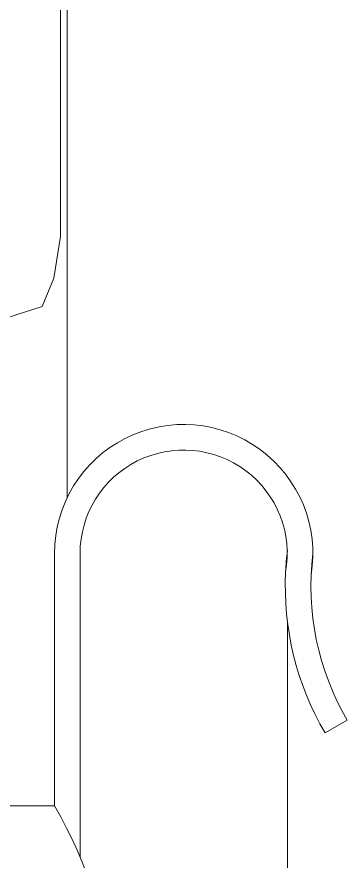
# Model space of a CAD drawing. Header units: metres. Extents: x -50 to 76, y -61 to 14.
# Drawn here: x 37.8967 to 38.0258, y -38.4314 to -38.1013 of the extents above; entities that cross this region are included whole.
import ezdxf

# ---------------------------------------------------------------- set-up
doc = ezdxf.new("R2010")
doc.units = ezdxf.units.M
doc.header["$MEASUREMENT"] = 0
doc.layers.add('1 MUEBLES', color=46, linetype='Continuous', lineweight=18)

# ---------------------------------------------------------------- blocks, each defined once
blk = doc.blocks.new('EWRT')
at = {"layer": '1 MUEBLES'}
for p, q in [((37.91633539316297, -38.01103188000266), (37.91633539316297, -38.28940049519636)), ((37.91382203007095, -38.16023198799522), (37.91382203007095, -38.08943198799525)), ((37.91382203007095, -38.18723198799515), (37.91382203007095, -38.16023198799522)), ((37.91112203007094, -38.20343198799517), (37.91382203007095, -38.18723198799515)), ((37.90662203007093, -38.21453198799523), (37.91112203007094, -38.20343198799517)), ((37.89282203007099, -38.21903198799524), (37.90662203007093, -38.21453198799523)), ((37.91140977695738, -38.31114968572322), (37.91140977695716, -38.40977399093904)), ((37.92140977695738, -38.31114968572322), (37.92140977695715, -38.42969351204673)), ((38.00244463947922, -38.33779404365319), (38.00244463947922, -38.76062864311658)), ((38.02575782327779, -38.37623831127203), (38.01712152602238, -38.38127957794998)), ((37.91140977695738, -38.40977399094052), (37.8123001887667, -38.40977399094052))]:
    blk.add_line(p, q, dxfattribs=at)
for centre, radius, start, end in [((37.96188965225053, -38.31114968572322), 0.05047987529326292, 350.5389187828411, 180), ((37.96188965225053, -38.31114968572322), 0.04047987529326292, 349.7375705394086, 180), ((38.11548786082255, -38.32386018730088), 0.1138987367996181, 172.9730911382504, 177.2328366467026), ((38.11548786082255, -38.32386018730088), 0.1038987367996181, 172.9730911382504, 210.2733957719516), ((38.11548786082255, -38.32386018730088), 0.1138987367996181, 177.2328366467026, 210.2733957719371), ((37.7670133686471, -38.4947337514939), 0.1675365143675588, 337.1565038846127, 30.47164578344452)]:
    blk.add_arc(centre, radius, start, end, dxfattribs=at)

msp = doc.modelspace()

# ---------------------------------------------------------------- block references
at = {"layer": '1 MUEBLES'}
msp.add_blockref('EWRT', (0, 0), dxfattribs=at)

doc.saveas('drawing.dxf')
